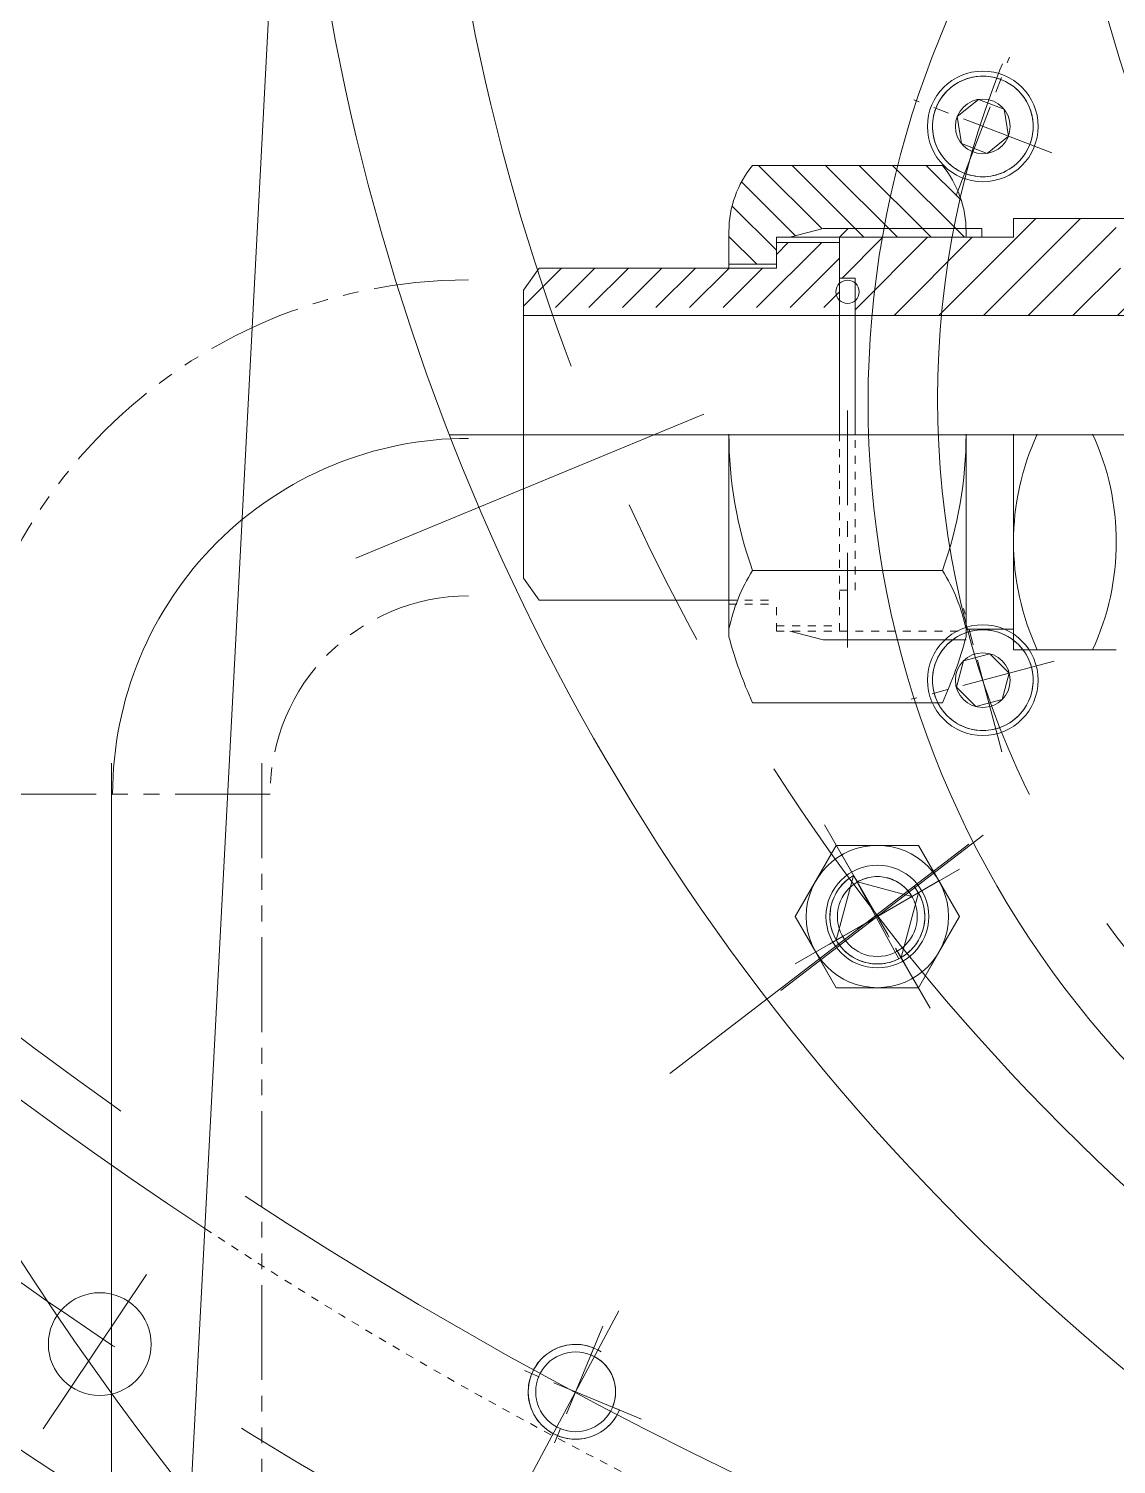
# Model space of a CAD drawing. Header units: inches. Extents: x 0 to 26418, y 0 to 20128.
# Drawn here: x 3679.3 to 3816.8, y 15239.8 to 15421.4 of the extents above; entities that cross this region are included whole.
import ezdxf

# ---------------------------------------------------------------- set-up
doc = ezdxf.new("R2010")
doc.units = ezdxf.units.IN
doc.header["$MEASUREMENT"] = 0
for name, pattern in [('ACAD_ISO02W100', [15, 12, -3]), ('CENTER', [50.800000000000004, 31.75, -6.35, 6.35, -6.35]), ('双点画线', [22, 12, -2, 2, -2, 2, -2]), ('点画线', [18, 12, -2, 2, -2]), ('虚线', [2, 1, -1])]:
    doc.linetypes.add(name, pattern=pattern)
for name, color, linetype, lineweight in [('CAXA1', 5, 'CENTER', 5), ('中心线层', 5, 'CENTER', 5), ('剖面线层', 4, 'Continuous', 5), ('细实线层', 7, 'Continuous', 5), ('虚线层', 6, 'ACAD_ISO02W100', 5)]:
    doc.layers.add(name, color=color, linetype=linetype, lineweight=lineweight)

msp = doc.modelspace()

# ---------------------------------------------------------------- hatches: boundary and pattern name
at = {"layer": '剖面线层', "linetype": 'Continuous', "lineweight": 5}
h = msp.add_hatch(dxfattribs=at)
h.set_pattern_fill('无图案', scale=3, angle=314.9999999999998, style=0, pattern_type=0)
h.set_pattern_definition([(314.9999999999998, (3907.726674189783, 15374.01749752926), (2.121320343559649, 2.121320343559637), [])])
edge = h.paths.add_edge_path(flags=0)
edge.add_line((3797.826674189411, 15395.01402387417), (3781.826674189411, 15395.01402387417))
edge.add_line((3797.826674189411, 15395.73902387403), (3797.826674189411, 15395.01402387402))
edge.add_arc((3784.636570023365, 15395.73902387403), 13.1901041666303, 359.9999999999973, 361.6291617235982)
edge.add_line((3782.926674189038, 15396.11402387403), (3797.821342410512, 15396.11402387403))
edge.add_line((3781.826674189411, 15395.01402387417), (3782.926674189417, 15396.11402387418))
edge = h.paths.add_edge_path(flags=0)
edge.add_line((3773.826674189411, 15391.61402387403), (3767.826674189411, 15391.61402387403))
edge.add_line((3773.826674189411, 15394.36402387403), (3773.826674189411, 15391.61402387403))
edge.add_line((3773.826674189411, 15395.01402387417), (3773.826674189411, 15394.36402387418))
edge.add_line((3775.513881669372, 15395.01402387417), (3773.826674189498, 15395.01402387417))
edge.add_line((3779.746217265717, 15396.11402387403), (3775.513881669139, 15395.01402387402))
edge.add_line((3782.926674189038, 15396.11402387403), (3779.746217265514, 15396.11402387403))
edge.add_line((3797.821342410512, 15396.11402387403), (3782.926674189009, 15396.11402387403))
edge.add_arc((3784.636570022434, 15395.73902387403), 13.1901041666659, 1.629161723597286, 39.41595768595986)
edge.add_line((3770.826674189411, 15404.11402387403), (3794.826674189411, 15404.11402387403))
edge.add_arc((3781.016778355457, 15395.73902387403), 13.19010416666622, 140.5840423140426, 180.0000000000008)
edge.add_line((3767.826674189411, 15391.61402387403), (3767.826674189411, 15395.73902387403))
h = msp.add_hatch(dxfattribs=at)
h.set_pattern_fill('无图案', scale=4, angle=45, style=0, pattern_type=0)
h.set_pattern_definition([(45, (3907.726674189783, 15374.01749752926), (-2.82842712474619, 2.82842712474619), [])])
edge = h.paths.add_edge_path(flags=0)
edge.add_line((3840.726674188852, 15385.11402387403), (3831.025193739791, 15385.11402387403))
edge.add_line((3840.726674188852, 15391.11402387403), (3840.726674188852, 15385.11402387403))
edge.add_line((3832.135942039072, 15391.11402387403), (3840.726674188823, 15391.11402387403))
edge.add_arc((3907.726674189783, 15374.01749752926), 77.49999999999335, 167.2557037164786, 171.7680417789474)
edge.add_line((3783.79667418915, 15385.11402387403), (3783.79667418915, 15386.99732786548))
edge.add_line((3831.025193739675, 15385.11402387403), (3783.796674188743, 15385.11402387403))
edge.add_arc((3907.726674189783, 15374.01749752926), 77.49999999999335, 167.2557037164786, 171.7680417789474)
edge.add_line((3819.726674188852, 15391.11402387403), (3832.135942039072, 15391.11402387403))
edge.add_line((3816.826674189411, 15391.11402387403), (3819.726674189405, 15391.11402387403))
edge.add_line((3816.826674189411, 15391.93736165411), (3816.826674189411, 15391.114023874))
edge.add_line((3816.826674189411, 15397.39382409326), (3816.826674189411, 15391.93736165415))
edge.add_line((3803.826674189411, 15397.39382409326), (3816.826674189411, 15397.39382409326))
edge.add_line((3803.826674189411, 15395.01402387417), (3803.826674189411, 15397.39382409337))
edge.add_line((3799.826674189411, 15395.01402387417), (3803.826674189411, 15395.01402387417))
edge.add_line((3797.826674189411, 15395.01402387417), (3799.826674189411, 15395.01402387417))
edge.add_line((3781.826674189411, 15395.01402387417), (3797.826674189411, 15395.01402387417))
edge.add_line((3781.826674189411, 15394.36402387403), (3781.826674189411, 15395.01402387402))
edge.add_line((3781.826674189411, 15389.86402387403), (3781.826674189411, 15394.36402387403))
edge.add_line((3783.79667418915, 15389.86402387403), (3781.826674189149, 15389.86402387403))
edge.add_line((3783.79667418915, 15389.23624528896), (3783.79667418915, 15389.864023874))
edge.add_arc((3782.834316365413, 15388.11678657725), 1.476252142177474, 310.6844470242543, 409.3155529757922)
h = msp.add_hatch(dxfattribs=at)
h.set_pattern_fill('无图案', scale=3, angle=44.99999999999989, style=0, pattern_type=0)
h.set_pattern_definition([(44.99999999999989, (3907.726674189783, 15374.01749752926), (-2.121320343559638, 2.121320343559647), [])])
edge = h.paths.add_edge_path(flags=0)
edge.add_line((3781.826674189411, 15386.11402387403), (3741.826674189411, 15386.11402387403))
edge.add_line((3781.826674189411, 15389.86402387403), (3781.826674189411, 15386.11402387403))
edge.add_line((3781.826674189411, 15394.36402387403), (3781.826674189411, 15389.86402387403))
edge.add_line((3773.826674189411, 15394.36402387403), (3781.826674189411, 15394.36402387403))
edge.add_line((3773.826674189411, 15391.61402387403), (3773.826674189411, 15394.36402387403))
edge.add_line((3773.826674189411, 15391.11402387403), (3773.826674189411, 15391.61402387403))
edge.add_line((3767.826674189411, 15391.11402387403), (3773.826674189411, 15391.11402387403))
edge.add_line((3743.826674189411, 15391.11402387403), (3767.826674189411, 15391.11402387403))
edge.add_line((3741.826674189411, 15389.11402387403), (3743.826674189411, 15391.11402387403))
edge.add_line((3741.826674189411, 15386.11402387403), (3741.826674189411, 15389.11402387403))

# ---------------------------------------------------------------- linework, layer by layer
at = {"color": 7, "lineweight": 5}
for p, q in [((3713.119718441732, 15490.39622107938), (3694.478027537457, 15134.69156883399)), ((3796.760220734395, 15414.55087863955), (3796.476093276396, 15414.37676510958)), ((3797.053071203634, 15414.709883471), (3796.760220734395, 15414.55087863955)), ((3797.353842000469, 15414.85334378246), (3797.053071203634, 15414.709883471)), ((3797.661708734922, 15414.9808663593), (3797.353842000469, 15414.85334378246)), ((3797.975827564478, 15415.09210167078), (3797.661708734922, 15414.9808663593)), ((3798.29533751215, 15415.18674482892), (3797.975827564478, 15415.09210167078)), ((3798.619362821795, 15415.26453642312), (3798.29533751215, 15415.18674482892)), ((3798.947015363715, 15415.32526323267), (3798.619362821795, 15415.26453642312)), ((3799.277397065416, 15415.36875880857), (3798.947015363715, 15415.32526323267)), ((3799.609602372154, 15415.39490393315), (3799.277397065416, 15415.36875880857)), ((3799.942720734507, 15415.40362694462), (3799.609602372154, 15415.39490393315)), ((3800.275839095927, 15415.39490393315), (3799.942720734507, 15415.40362694462)), ((3800.608044402666, 15415.36875880857), (3800.275839095927, 15415.39490393315)), ((3800.938426104366, 15415.32526323267), (3800.608044402666, 15415.36875880857)), ((3801.266078646287, 15415.26453642312), (3800.938426104366, 15415.32526323267)), ((3801.590103955932, 15415.18674482892), (3801.266078646287, 15415.26453642312)), ((3801.909613903604, 15415.09210167078), (3801.590103955932, 15415.18674482892)), ((3802.22373273316, 15414.9808663593), (3801.909613903604, 15415.09210167078)), ((3802.531599467613, 15414.85334378246), (3802.22373273316, 15414.9808663593)), ((3802.22373273316, 15414.9808663593), (3802.22373273316, 15414.9808663593)), ((3802.832370265379, 15414.709883471), (3802.531599467613, 15414.85334378246)), ((3803.125220734618, 15414.55087863955), (3802.832370265379, 15414.709883471)), ((3803.409348192617, 15414.37676510958), (3803.125220734618, 15414.55087863955)), ((3794.793327564366, 15412.77988007546), (3794.604582569554, 15412.50525440251)), ((3794.996186689466, 15413.04425123379), (3794.793327564366, 15412.77988007546)), ((3795.212603920132, 15413.29764325426), (3794.996186689466, 15413.04425123379)), ((3795.441986071869, 15413.5393616068), (3795.212603920132, 15413.29764325426)), ((3795.683704424642, 15413.76874375877), (3795.441986071869, 15413.5393616068)), ((3795.937096444882, 15413.9851609892), (3795.683704424642, 15413.76874375877)), ((3796.201467602506, 15414.18802011384), (3795.937096444882, 15413.9851609892)), ((3796.476093276396, 15414.37676510958), (3796.201467602506, 15414.18802011384)), ((3803.683973865576, 15414.18802011384), (3803.409348192617, 15414.37676510958)), ((3803.9483450232, 15413.9851609892), (3803.683973865576, 15414.18802011384)), ((3804.20173704344, 15413.76874375877), (3803.9483450232, 15413.9851609892)), ((3804.443455396212, 15413.5393616068), (3804.20173704344, 15413.76874375877)), ((3804.67283754795, 15413.29764325426), (3804.443455396212, 15413.5393616068)), ((3804.889254778616, 15413.04425123379), (3804.67283754795, 15413.29764325426)), ((3805.092113903716, 15412.77988007546), (3804.889254778616, 15413.04425123379)), ((3805.280858898528, 15412.50525440251), (3805.092113903716, 15412.77988007546)), ((3793.88924600742, 15411.00552011396), (3793.794602849513, 15410.68601016675)), ((3794.000481319606, 15411.31963894351), (3793.88924600742, 15411.00552011396)), ((3794.128003896206, 15411.62750567773), (3794.000481319606, 15411.31963894351)), ((3794.271464207202, 15411.9282764755), (3794.128003896206, 15411.62750567773)), ((3794.430469038889, 15412.22112694451), (3794.271464207202, 15411.9282764755)), ((3794.604582569554, 15412.50525440251), (3794.430469038889, 15412.22112694451)), ((3796.708703270174, 15410.28004993753), (3799.400815851047, 15412.46007972046)), ((3796.708703270174, 15410.28004993753), (3799.400815851047, 15412.46007972046)), ((3802.634833314448, 15411.21865672756), (3799.400815851047, 15412.46007972046)), ((3803.176738197908, 15407.79720395173), (3802.634833314448, 15411.21865672756)), ((3805.454972429193, 15412.22112694451), (3805.280858898528, 15412.50525440251)), ((3805.61397726088, 15411.9282764755), (3805.454972429193, 15412.22112694451)), ((3805.757437571875, 15411.62750567773), (3805.61397726088, 15411.9282764755)), ((3805.884960148476, 15411.31963894351), (3805.757437571875, 15411.62750567773)), ((3805.996195460662, 15411.00552011396), (3805.884960148476, 15411.31963894351)), ((3806.090838618569, 15410.68601016675), (3805.996195460662, 15411.00552011396)), ((3793.586443745523, 15409.37174530605), (3793.577720734283, 15409.03862694463)), ((3793.577720734283, 15409.03862694463), (3793.586443745523, 15408.70550858321)), ((3793.612588870331, 15409.70395061325), (3793.586443745523, 15409.37174530605)), ((3793.656084446229, 15410.03433231449), (3793.612588870331, 15409.70395061325)), ((3793.716811255544, 15410.36198485664), (3793.656084446229, 15410.03433231449)), ((3793.794602849513, 15410.68601016675), (3793.716811255544, 15410.36198485664)), ((3796.708703270174, 15410.28004993753), (3797.250608153633, 15406.85859716146)), ((3806.168630212538, 15410.36198485664), (3806.090838618569, 15410.68601016675)), ((3806.229357022784, 15410.03433231449), (3806.168630212538, 15410.36198485664)), ((3806.27285259775, 15409.70395061325), (3806.229357022784, 15410.03433231449)), ((3806.298997722558, 15409.37174530605), (3806.27285259775, 15409.70395061325)), ((3806.30772073473, 15409.03862694463), (3806.298997722558, 15409.37174530605)), ((3806.298997722558, 15408.70550858321), (3806.30772073473, 15409.03862694463)), ((3793.586443745523, 15408.70550858321), (3793.612588870331, 15408.373303276)), ((3793.612588870331, 15408.373303276), (3793.656084446229, 15408.04292157454)), ((3793.656084446229, 15408.04292157454), (3793.716811255544, 15407.71526903261)), ((3793.716811255544, 15407.71526903261), (3793.794602849513, 15407.3912437225)), ((3793.794602849513, 15407.3912437225), (3793.88924600742, 15407.0717337753)), ((3803.176738197908, 15407.79720395173), (3800.484625617034, 15405.6171741688)), ((3805.996195460662, 15407.0717337753), (3806.090838618569, 15407.3912437225)), ((3806.090838618569, 15407.3912437225), (3806.168630212538, 15407.71526903261)), ((3806.168630212538, 15407.71526903261), (3806.229357022784, 15408.04292157454)), ((3806.229357022784, 15408.04292157454), (3806.27285259775, 15408.373303276)), ((3806.27285259775, 15408.373303276), (3806.298997722558, 15408.70550858321)), ((3793.88924600742, 15407.0717337753), (3794.000481319606, 15406.75761494574)), ((3794.000481319606, 15406.75761494574), (3794.128003896206, 15406.44974821152)), ((3794.128003896206, 15406.44974821152), (3794.271464207202, 15406.14897741376)), ((3794.271464207202, 15406.14897741376), (3794.430469038889, 15405.85612694475)), ((3794.430469038889, 15405.85612694475), (3794.604582569554, 15405.57199948675)), ((3794.604582569554, 15405.57199948675), (3794.793327564366, 15405.29737381356)), ((3800.484625617034, 15405.6171741688), (3797.250608153633, 15406.85859716146)), ((3805.092113903716, 15405.29737381356), (3805.280858898528, 15405.57199948675)), ((3805.280858898528, 15405.57199948675), (3805.454972429193, 15405.85612694475)), ((3805.454972429193, 15405.85612694475), (3805.61397726088, 15406.14897741376)), ((3805.61397726088, 15406.14897741376), (3805.757437571875, 15406.44974821152)), ((3805.757437571875, 15406.44974821152), (3805.884960148476, 15406.75761494574)), ((3805.884960148476, 15406.75761494574), (3805.996195460662, 15407.0717337753)), ((3805.884960148476, 15406.75761494574), (3805.884960148476, 15406.75761494574)), ((3770.826674189411, 15404.11402387403), (3794.826674189411, 15404.11402387403)), ((3794.793327564366, 15405.29737381356), (3794.996186689466, 15405.03300265547)), ((3794.996186689466, 15405.03300265547), (3795.212603920132, 15404.779610635)), ((3795.212603920132, 15404.779610635), (3795.441986071869, 15404.53789228246)), ((3795.441986071869, 15404.53789228246), (3795.683704424642, 15404.30851013049)), ((3795.683704424642, 15404.30851013049), (3795.937096444882, 15404.09209289982)), ((3795.937096444882, 15404.09209289982), (3796.201467602506, 15403.88923377542)), ((3796.201467602506, 15403.88923377542), (3796.476093276396, 15403.70048877968)), ((3796.476093276396, 15403.70048877968), (3796.760220734395, 15403.52637524948)), ((3803.125220734618, 15403.52637524948), (3803.409348192617, 15403.70048877968)), ((3803.409348192617, 15403.70048877968), (3803.683973865576, 15403.88923377542)), ((3803.683973865576, 15403.88923377542), (3803.9483450232, 15404.09209289982)), ((3803.9483450232, 15404.09209289982), (3804.20173704344, 15404.30851013049)), ((3804.20173704344, 15404.30851013049), (3804.443455396212, 15404.53789228246)), ((3804.443455396212, 15404.53789228246), (3804.67283754795, 15404.779610635)), ((3804.67283754795, 15404.779610635), (3804.889254778616, 15405.03300265547)), ((3804.889254778616, 15405.03300265547), (3805.092113903716, 15405.29737381356)), ((3796.760220734395, 15403.52637524948), (3797.053071203634, 15403.36737041825)), ((3797.053071203634, 15403.36737041825), (3797.353842000469, 15403.22391010679)), ((3797.353842000469, 15403.22391010679), (3797.661708734922, 15403.09638752996)), ((3797.661708734922, 15403.09638752996), (3797.661708734922, 15403.09638752996)), ((3797.661708734922, 15403.09638752996), (3797.975827564478, 15402.98515221824)), ((3797.975827564478, 15402.98515221824), (3798.29533751215, 15402.89050906033)), ((3798.29533751215, 15402.89050906033), (3798.619362821795, 15402.8127174659)), ((3798.619362821795, 15402.8127174659), (3798.947015363715, 15402.75199065658)), ((3798.947015363715, 15402.75199065658), (3799.277397065416, 15402.70849508045)), ((3799.277397065416, 15402.70849508045), (3799.609602372154, 15402.68234995588)), ((3799.609602372154, 15402.68234995588), (3799.942720734507, 15402.67362694464)), ((3799.942720734507, 15402.67362694464), (3800.275839095927, 15402.68234995588)), ((3800.275839095927, 15402.68234995588), (3800.608044402666, 15402.70849508045)), ((3800.608044402666, 15402.70849508045), (3800.938426104366, 15402.75199065658)), ((3800.938426104366, 15402.75199065658), (3801.266078646287, 15402.8127174659)), ((3801.266078646287, 15402.8127174659), (3801.590103955932, 15402.89050906033)), ((3801.590103955932, 15402.89050906033), (3801.909613903604, 15402.98515221824)), ((3801.909613903604, 15402.98515221824), (3802.22373273316, 15403.09638752996)), ((3802.22373273316, 15403.09638752996), (3802.531599467613, 15403.22391010679)), ((3802.531599467613, 15403.22391010679), (3802.832370265379, 15403.36737041825)), ((3802.832370265379, 15403.36737041825), (3803.125220734618, 15403.52637524948)), ((3819.726674188852, 15397.39382409326), (3803.826674189411, 15397.39382409326)), ((3803.826674189411, 15397.39382409326), (3803.826674189411, 15395.01402387417)), ((3767.826674189411, 15395.73902387403), (3767.826674189411, 15391.11402387403)), ((3773.826674189411, 15395.01402387417), (3803.826674189411, 15395.01402387417)), ((3773.826674189411, 15395.01402387417), (3773.826674189411, 15391.11402387403)), ((3781.826674189411, 15395.01402387417), (3782.926674189038, 15396.11402387403)), ((3781.826674189411, 15395.01402387417), (3781.826674189411, 15370.11402387403)), ((3797.821342410512, 15396.11402387403), (3799.826674189411, 15396.11402387403)), ((3797.826674189411, 15395.73902387403), (3797.826674189411, 15395.01402387417)), ((3799.826674189411, 15396.11402387403), (3799.826674189411, 15395.01402387417)), ((3773.826674189411, 15394.36402387403), (3781.826674189411, 15394.36402387403)), ((3743.826674189411, 15391.11402387403), (3741.826674189411, 15388.31990621121)), ((3743.826674189411, 15391.11402387403), (3773.826674189411, 15391.11402387403)), ((3767.826674189411, 15391.61402387403), (3773.826674189411, 15391.61402387403)), ((3781.826674189411, 15389.86402387403), (3783.79667418915, 15389.86402387403)), ((3783.79667418915, 15389.86402387403), (3783.79667418915, 15370.11402387403)), ((3741.826674189411, 15388.31990621121), (3741.826674189411, 15351.91508884703)), ((3741.826674189411, 15385.11402387403), (3781.826674189411, 15385.11402387403)), ((3776.693255221463, 15385.11402387403), (3840.723255220793, 15385.11402387403)), ((3767.826674189411, 15370.11402387403), (3767.826674189411, 15344.48902387403)), ((3797.826674189411, 15370.11402387403), (3797.826674189411, 15344.48902387403)), ((3803.826674189411, 15370.11402387403), (3803.826674189411, 15342.8342236548)), ((3794.826674189411, 15352.86402387403), (3770.826674189411, 15352.86402387403)), ((3743.826674189411, 15349.12097118444), (3741.826674189411, 15351.91508884703)), ((3743.826674189411, 15349.11402387403), (3767.826674189411, 15349.11402387403)), ((3797.826674189411, 15345.45353712652), (3803.826674189411, 15345.45353712652)), ((3795.683704424642, 15343.72648492803), (3795.441986071869, 15343.49710277606)), ((3795.937096444882, 15343.94290215823), (3795.683704424642, 15343.72648492803)), ((3796.201467602506, 15344.14576128286), (3795.937096444882, 15343.94290215823)), ((3796.476093276396, 15344.33450627861), (3796.201467602506, 15344.14576128286)), ((3796.760220734395, 15344.50861980881), (3796.476093276396, 15344.33450627861)), ((3797.053071203634, 15344.66762464026), (3796.760220734395, 15344.50861980881)), ((3797.353842000469, 15344.81108495172), (3797.053071203634, 15344.66762464026)), ((3797.661708734922, 15344.93860752832), (3797.353842000469, 15344.81108495172)), ((3797.975827564478, 15345.04984283981), (3797.661708734922, 15344.93860752832)), ((3798.29533751215, 15345.14448599795), (3797.975827564478, 15345.04984283981)), ((3798.619362821795, 15345.22227759238), (3798.29533751215, 15345.14448599795)), ((3798.29533751215, 15345.14448599795), (3798.29533751215, 15345.14448599795)), ((3798.947015363715, 15345.2830044017), (3798.619362821795, 15345.22227759238)), ((3799.277397065416, 15345.3264999776), (3798.947015363715, 15345.2830044017)), ((3799.609602372154, 15345.35264510264), (3799.277397065416, 15345.3264999776)), ((3799.942720734507, 15345.36136811364), (3799.609602372154, 15345.35264510264)), ((3800.275839095927, 15345.35264510264), (3799.942720734507, 15345.36136811364)), ((3800.608044402666, 15345.3264999776), (3800.275839095927, 15345.35264510264)), ((3800.938426104366, 15345.2830044017), (3800.608044402666, 15345.3264999776)), ((3801.266078646287, 15345.22227759238), (3800.938426104366, 15345.2830044017)), ((3801.590103955932, 15345.14448599795), (3801.266078646287, 15345.22227759238)), ((3801.909613903604, 15345.04984283981), (3801.590103955932, 15345.14448599795)), ((3802.22373273316, 15344.93860752832), (3801.909613903604, 15345.04984283981)), ((3802.531599467613, 15344.81108495172), (3802.22373273316, 15344.93860752832)), ((3802.832370265379, 15344.66762464026), (3802.531599467613, 15344.81108495172)), ((3803.125220734618, 15344.50861980881), (3802.832370265379, 15344.66762464026)), ((3803.409348192617, 15344.33450627861), (3803.125220734618, 15344.50861980881)), ((3803.683973865576, 15344.14576128286), (3803.409348192617, 15344.33450627861)), ((3803.9483450232, 15343.94290215823), (3803.683973865576, 15344.14576128286)), ((3804.20173704344, 15343.72648492803), (3803.9483450232, 15343.94290215823)), ((3804.443455396212, 15343.49710277606), (3804.20173704344, 15343.72648492803)), ((3794.271464207202, 15341.88601764453), (3794.128003896206, 15341.58524684699)), ((3794.430469038889, 15342.17886811377), (3794.271464207202, 15341.88601764453)), ((3794.604582569554, 15342.46299557176), (3794.430469038889, 15342.17886811377)), ((3794.793327564366, 15342.73762124449), (3794.604582569554, 15342.46299557176)), ((3794.996186689466, 15343.00199240281), (3794.793327564366, 15342.73762124449)), ((3795.212603920132, 15343.25538442329), (3794.996186689466, 15343.00199240281)), ((3795.441986071869, 15343.49710277606), (3795.212603920132, 15343.25538442329)), ((3800.839296205893, 15342.34243332872), (3797.493230991058, 15341.4458578564)), ((3803.288785949342, 15339.89294358597), (3800.839296205893, 15342.34243332872)), ((3816.826674189411, 15342.8342236548), (3803.826674189411, 15342.8342236548)), ((3804.67283754795, 15343.25538442329), (3804.443455396212, 15343.49710277606)), ((3804.889254778616, 15343.00199240281), (3804.67283754795, 15343.25538442329)), ((3805.092113903716, 15342.73762124449), (3804.889254778616, 15343.00199240281)), ((3805.280858898528, 15342.46299557176), (3805.092113903716, 15342.73762124449)), ((3805.454972429193, 15342.17886811377), (3805.280858898528, 15342.46299557176)), ((3805.61397726088, 15341.88601764453), (3805.454972429193, 15342.17886811377)), ((3805.757437571875, 15341.58524684699), (3805.61397726088, 15341.88601764453)), ((3793.656084446229, 15339.99207348375), (3793.612588870331, 15339.66169178251)), ((3793.716811255544, 15340.3197260259), (3793.656084446229, 15339.99207348375)), ((3793.794602849513, 15340.64375133578), (3793.716811255544, 15340.3197260259)), ((3793.88924600742, 15340.96326128298), (3793.794602849513, 15340.64375133578)), ((3794.000481319606, 15341.27738011254), (3793.88924600742, 15340.96326128298)), ((3794.128003896206, 15341.58524684699), (3794.000481319606, 15341.27738011254)), ((3796.596655519671, 15338.09979264157), (3797.493230991058, 15341.4458578564)), ((3796.596655519671, 15338.09979264157), (3797.493230991058, 15341.4458578564)), ((3805.884960148476, 15341.27738011254), (3805.757437571875, 15341.58524684699)), ((3805.996195460662, 15340.96326128298), (3805.884960148476, 15341.27738011254)), ((3806.090838618569, 15340.64375133578), (3805.996195460662, 15340.96326128298)), ((3806.168630212538, 15340.3197260259), (3806.090838618569, 15340.64375133578)), ((3806.090838618569, 15340.64375133578), (3806.090838618569, 15340.64375133578)), ((3806.229357022784, 15339.99207348375), (3806.168630212538, 15340.3197260259)), ((3806.27285259775, 15339.66169178251), (3806.229357022784, 15339.99207348375)), ((3793.586443745523, 15339.32948647531), (3793.577720734283, 15338.99636811365)), ((3793.577720734283, 15338.99636811365), (3793.586443745523, 15338.66324975223)), ((3793.612588870331, 15339.66169178251), (3793.586443745523, 15339.32948647531)), ((3793.586443745523, 15338.66324975223), (3793.612588870331, 15338.33104444503)), ((3793.612588870331, 15338.33104444503), (3793.656084446229, 15338.00066274379)), ((3803.288785949342, 15339.89294358597), (3802.392210477024, 15336.5468783709)), ((3806.229357022784, 15338.00066274379), (3806.27285259775, 15338.33104444503)), ((3806.298997722558, 15339.32948647531), (3806.27285259775, 15339.66169178251)), ((3806.27285259775, 15338.33104444503), (3806.298997722558, 15338.66324975223)), ((3806.30772073473, 15338.99636811365), (3806.298997722558, 15339.32948647531)), ((3806.298997722558, 15338.66324975223), (3806.30772073473, 15338.99636811365)), ((3793.656084446229, 15338.00066274379), (3793.716811255544, 15337.67301020164)), ((3793.716811255544, 15337.67301020164), (3793.794602849513, 15337.34898489176)), ((3793.794602849513, 15337.34898489176), (3793.88924600742, 15337.02947494456)), ((3793.88924600742, 15337.02947494456), (3794.000481319606, 15336.71535611477)), ((3794.000481319606, 15336.71535611477), (3794.128003896206, 15336.40748938055)), ((3794.128003896206, 15336.40748938055), (3794.271464207202, 15336.10671858278)), ((3796.596655519671, 15338.09979264157), (3799.046145262189, 15335.65030289882)), ((3802.392210477024, 15336.5468783709), (3799.046145262189, 15335.65030289882)), ((3805.61397726088, 15336.10671858278), (3805.757437571875, 15336.40748938055)), ((3805.757437571875, 15336.40748938055), (3805.884960148476, 15336.71535611477)), ((3805.884960148476, 15336.71535611477), (3805.996195460662, 15337.02947494456)), ((3805.996195460662, 15337.02947494456), (3806.090838618569, 15337.34898489176)), ((3806.090838618569, 15337.34898489176), (3806.168630212538, 15337.67301020164)), ((3806.168630212538, 15337.67301020164), (3806.229357022784, 15338.00066274379)), ((3770.826674189411, 15336.12097118444), (3794.826674189411, 15336.12097118444)), ((3794.271464207202, 15336.10671858278), (3794.430469038889, 15335.81386811378)), ((3794.430469038889, 15335.81386811378), (3794.604582569554, 15335.52974065578)), ((3794.604582569554, 15335.52974065578), (3794.793327564366, 15335.25511498305)), ((3794.793327564366, 15335.25511498305), (3794.996186689466, 15334.99074382473)), ((3794.996186689466, 15334.99074382473), (3795.212603920132, 15334.73735180426)), ((3795.212603920132, 15334.73735180426), (3795.441986071869, 15334.49563345148)), ((3804.443455396212, 15334.49563345148), (3804.67283754795, 15334.73735180426)), ((3804.67283754795, 15334.73735180426), (3804.889254778616, 15334.99074382473)), ((3804.889254778616, 15334.99074382473), (3805.092113903716, 15335.25511498305)), ((3805.092113903716, 15335.25511498305), (3805.280858898528, 15335.52974065578)), ((3805.280858898528, 15335.52974065578), (3805.454972429193, 15335.81386811378)), ((3805.454972429193, 15335.81386811378), (3805.61397726088, 15336.10671858278)), ((3795.441986071869, 15334.49563345148), (3795.683704424642, 15334.26625129951)), ((3795.683704424642, 15334.26625129951), (3795.937096444882, 15334.04983406908)), ((3795.937096444882, 15334.04983406908), (3796.201467602506, 15333.84697494444)), ((3796.201467602506, 15333.84697494444), (3796.476093276396, 15333.6582299487)), ((3796.476093276396, 15333.6582299487), (3796.760220734395, 15333.4841164185)), ((3796.760220734395, 15333.4841164185), (3797.053071203634, 15333.32511158728)), ((3797.053071203634, 15333.32511158728), (3797.353842000469, 15333.18165127582)), ((3797.353842000469, 15333.18165127582), (3797.661708734922, 15333.05412869899)), ((3797.661708734922, 15333.05412869899), (3797.975827564478, 15332.9428933875)), ((3797.975827564478, 15332.9428933875), (3798.29533751215, 15332.84825022936)), ((3798.29533751215, 15332.84825022936), (3798.619362821795, 15332.77045863492)), ((3798.619362821795, 15332.77045863492), (3798.947015363715, 15332.70973182584)), ((3800.938426104366, 15332.70973182584), (3801.266078646287, 15332.77045863492)), ((3801.266078646287, 15332.77045863492), (3801.590103955932, 15332.84825022936)), ((3801.590103955932, 15332.84825022936), (3801.909613903604, 15332.9428933875)), ((3801.590103955932, 15332.84825022936), (3801.590103955932, 15332.84825022936)), ((3801.909613903604, 15332.9428933875), (3802.22373273316, 15333.05412869899)), ((3802.22373273316, 15333.05412869899), (3802.531599467613, 15333.18165127582)), ((3802.531599467613, 15333.18165127582), (3802.832370265379, 15333.32511158728)), ((3802.832370265379, 15333.32511158728), (3803.125220734618, 15333.4841164185)), ((3803.125220734618, 15333.4841164185), (3803.409348192617, 15333.6582299487)), ((3803.409348192617, 15333.6582299487), (3803.683973865576, 15333.84697494444)), ((3803.683973865576, 15333.84697494444), (3803.9483450232, 15334.04983406908)), ((3803.9483450232, 15334.04983406908), (3804.20173704344, 15334.26625129951)), ((3804.20173704344, 15334.26625129951), (3804.443455396212, 15334.49563345148)), ((3798.947015363715, 15332.70973182584), (3799.277397065416, 15332.66623624971)), ((3799.277397065416, 15332.66623624971), (3799.609602372154, 15332.6400911249)), ((3799.609602372154, 15332.6400911249), (3799.942720734507, 15332.6313681139)), ((3799.942720734507, 15332.6313681139), (3800.275839095927, 15332.6400911249)), ((3800.275839095927, 15332.6400911249), (3800.608044402666, 15332.66623624971)), ((3800.608044402666, 15332.66623624971), (3800.938426104366, 15332.70973182584)), ((3781.408099722109, 15318.09896696543), (3776.211947298601, 15309.09896696567)), ((3778.81002350989, 15313.59896696567), (3781.408099722109, 15318.09896696543)), ((3781.408099722109, 15318.09896696543), (3781.408099722109, 15318.09896696543)), ((3781.408099722109, 15318.09896696543), (3786.604252144687, 15318.09896696543)), ((3791.800404567264, 15318.09896696543), (3781.408099722109, 15318.09896696543)), ((3786.604252144687, 15318.09896696543), (3786.604252144687, 15318.09896696543)), ((3786.604252144687, 15318.09896696543), (3791.800404567264, 15318.09896696543)), ((3791.800404567264, 15318.09896696543), (3791.800404567264, 15318.09896696543)), ((3791.800404567264, 15318.09896696543), (3794.398480778552, 15313.59896696567)), ((3796.996556989841, 15309.09896696567), (3791.800404567264, 15318.09896696543)), ((3776.211947298601, 15309.09896696567), (3778.81002350989, 15313.59896696567)), ((3778.81002350989, 15313.59896696567), (3778.81002350989, 15313.59896696567)), ((3781.408099722109, 15306.09896696543), (3783.604252144687, 15314.29511938824)), ((3781.941376375958, 15312.87488931183), (3781.75015017762, 15312.62567847942)), ((3782.145383191287, 15313.11375060373), (3781.941376375958, 15312.87488931183)), ((3782.361611456603, 15313.34160765282), (3782.145383191287, 15313.11375060373)), ((3782.589468506157, 15313.55783591837), (3782.361611456603, 15313.34160765282)), ((3782.828329797826, 15313.7618427344), (3782.589468506157, 15313.55783591837)), ((3783.077540630467, 15313.9530689318), (3782.828329797826, 15313.7618427344)), ((3783.336417933918, 15314.13099037342), (3783.077540630467, 15313.9530689318)), ((3783.604252144687, 15314.29511938824), (3783.336417933918, 15314.13099037342)), ((3783.604252144687, 15314.29511938824), (3784.077859894365, 15313.47480670244)), ((3789.328195142552, 15303.75292782041), (3783.604252144687, 15314.29511938824)), ((3784.310335984446, 15313.60103092038), (3784.077859894365, 15313.47480670244)), ((3784.077859894365, 15313.47480670244), (3790.980091880999, 15311.62535921552)), ((3784.077859894365, 15313.47480670244), (3790.980091880999, 15311.62535921552)), ((3784.549099538468, 15313.71491529395), (3784.310335984446, 15313.60103092038)), ((3784.793496123507, 15313.81614767409), (3784.549099538468, 15313.71491529395)), ((3785.042855865314, 15313.90445058954), (3784.793496123507, 15313.81614767409)), ((3785.296495284877, 15313.97958200865), (3785.042855865314, 15313.90445058954)), ((3785.55371917504, 15314.04133600134), (3785.296495284877, 15313.97958200865)), ((3785.813822504125, 15314.08954330369), (3785.55371917504, 15314.04133600134)), ((3786.076092345632, 15314.12407178337), (3785.813822504125, 15314.08954330369)), ((3786.339809835881, 15314.14482680008), (3786.076092345632, 15314.12407178337)), ((3786.604252144687, 15314.15175146561), (3786.339809835881, 15314.14482680008)), ((3786.868694452561, 15314.14482680008), (3786.604252144687, 15314.15175146561)), ((3787.132411943741, 15314.12407178337), (3786.868694452561, 15314.14482680008)), ((3787.394681785248, 15314.08954330369), (3787.132411943741, 15314.12407178337)), ((3787.654785113401, 15314.04133600134), (3787.394681785248, 15314.08954330369)), ((3787.912009003564, 15313.97958200865), (3787.654785113401, 15314.04133600134)), ((3788.165648423128, 15313.90445058954), (3787.912009003564, 15313.97958200865)), ((3788.415008164935, 15313.81614767409), (3788.165648423128, 15313.90445058954)), ((3788.659404749974, 15313.71491529395), (3788.415008164935, 15313.81614767409)), ((3788.898168304927, 15313.60103092038), (3788.659404749974, 15313.71491529395)), ((3789.130644395008, 15313.47480670244), (3788.898168304927, 15313.60103092038)), ((3789.356195818625, 15313.33658861181), (3789.130644395008, 15313.47480670244)), ((3789.574204356402, 15313.18675549513), (3789.356195818625, 15313.33658861181)), ((3789.78407246153, 15313.02571803399), (3789.574204356402, 15313.18675549513)), ((3789.985224900759, 15312.85391762106), (3789.78407246153, 15313.02571803399)), ((3790.177110328331, 15312.67182514931), (3789.985224900759, 15312.85391762106)), ((3794.398480778552, 15313.59896696567), (3794.398480778552, 15313.59896696567)), ((3794.398480778552, 15313.59896696567), (3796.996556989841, 15309.09896696567)), ((3780.897913046173, 15310.9530689318), (3780.808697186403, 15310.6518812361)), ((3781.00276958476, 15311.24917466285), (3780.897913046173, 15310.9530689318)), ((3781.122979398809, 15311.53938682399), (3781.00276958476, 15311.24917466285)), ((3781.258212999433, 15311.822909964), (3781.122979398809, 15311.53938682399)), ((3781.408099722109, 15312.09896696543), (3781.258212999433, 15311.822909964)), ((3781.572228737168, 15312.36680117574), (3781.408099722109, 15312.09896696543)), ((3791.800404567264, 15312.09896696543), (3781.408099722109, 15306.09896696543)), ((3781.75015017762, 15312.62567847942), (3781.572228737168, 15312.36680117574)), ((3791.800404567264, 15312.09896696543), (3789.604252144687, 15303.90281454286)), ((3790.35920279938, 15312.47993972174), (3790.177110328331, 15312.67182514931)), ((3790.531003212549, 15312.27878728298), (3790.35920279938, 15312.47993972174)), ((3790.692040673449, 15312.06891917761), (3790.531003212549, 15312.27878728298)), ((3790.841873791061, 15311.85091063984), (3790.692040673449, 15312.06891917761)), ((3790.980091880999, 15311.62535921552), (3790.841873791061, 15311.85091063984)), ((3790.980091880999, 15311.62535921552), (3791.800404567264, 15312.09896696543)), ((3791.95029128994, 15311.822909964), (3791.800404567264, 15312.09896696543)), ((3792.085524890564, 15311.53938682399), (3791.95029128994, 15311.822909964)), ((3792.205734703682, 15311.24917466285), (3792.085524890564, 15311.53938682399)), ((3792.310591242268, 15310.9530689318), (3792.205734703682, 15311.24917466285)), ((3792.399807102039, 15310.6518812361), (3792.310591242268, 15310.9530689318)), ((3780.612474935122, 15309.41298270294), (3780.604252143755, 15309.09896696567)), ((3780.637120772145, 15309.72613774518), (3780.612474935122, 15309.41298270294)), ((3780.678122100413, 15310.0375737557), (3780.637120772145, 15309.72613774518)), ((3780.735366540022, 15310.34643711055), (3780.678122100413, 15310.0375737557)), ((3780.808697186403, 15310.6518812361), (3780.735366540022, 15310.34643711055)), ((3792.473137749351, 15310.34643711055), (3792.399807102039, 15310.6518812361)), ((3792.530382188029, 15310.0375737557), (3792.473137749351, 15310.34643711055)), ((3792.571383516296, 15309.72613774518), (3792.530382188029, 15310.0375737557)), ((3792.59602935332, 15309.41298270294), (3792.571383516296, 15309.72613774518)), ((3792.604252144687, 15309.09896696567), (3792.59602935332, 15309.41298270294)), ((3778.81002350989, 15304.59896696543), (3776.211947298601, 15309.09896696567)), ((3776.211947298601, 15309.09896696567), (3776.211947298601, 15309.09896696567)), ((3776.211947298601, 15309.09896696567), (3781.408099722109, 15300.09896696543)), ((3780.604252143755, 15309.09896696567), (3780.612474935122, 15308.78495122816)), ((3780.612474935122, 15308.78495122816), (3780.637120772145, 15308.47179618592)), ((3780.637120772145, 15308.47179618592), (3780.678122100413, 15308.16036017517)), ((3780.678122100413, 15308.16036017517), (3780.735366540022, 15307.85149682055)), ((3780.735366540022, 15307.85149682055), (3780.808697186403, 15307.54605269477)), ((3780.808697186403, 15307.54605269477), (3780.897913046173, 15307.2448649993)), ((3791.800404567264, 15300.09896696543), (3796.996556989841, 15309.09896696567)), ((3792.310591242268, 15307.2448649993), (3792.399807102039, 15307.54605269477)), ((3792.399807102039, 15307.54605269477), (3792.473137749351, 15307.85149682055)), ((3792.473137749351, 15307.85149682055), (3792.530382188029, 15308.16036017517)), ((3792.530382188029, 15308.16036017517), (3792.571383516296, 15308.47179618592)), ((3792.571383516296, 15308.47179618592), (3792.59602935332, 15308.78495122816)), ((3792.59602935332, 15308.78495122816), (3792.604252144687, 15309.09896696567)), ((3796.996556989841, 15309.09896696567), (3794.398480778552, 15304.59896696543)), ((3796.996556989841, 15309.09896696567), (3796.996556989841, 15309.09896696567)), ((3780.897913046173, 15307.2448649993), (3781.00276958476, 15306.94875926825)), ((3781.00276958476, 15306.94875926825), (3781.122979398809, 15306.65854710711)), ((3781.122979398809, 15306.65854710711), (3781.258212999433, 15306.3750239671)), ((3781.258212999433, 15306.3750239671), (3781.408099722109, 15306.09896696543)), ((3781.408099722109, 15306.09896696543), (3781.572228737168, 15305.83113275536)), ((3781.572228737168, 15305.83113275536), (3781.75015017762, 15305.57225545191)), ((3781.75015017762, 15305.57225545191), (3781.941376375958, 15305.32304461927)), ((3791.267127913415, 15305.32304461927), (3791.458354110822, 15305.57225545191)), ((3791.458354110822, 15305.57225545191), (3791.636275552205, 15305.83113275536)), ((3791.636275552205, 15305.83113275536), (3791.800404567264, 15306.09896696543)), ((3791.800404567264, 15306.09896696543), (3791.95029128994, 15306.3750239671)), ((3791.95029128994, 15306.3750239671), (3792.085524890564, 15306.65854710711)), ((3792.085524890564, 15306.65854710711), (3792.205734703682, 15306.94875926825)), ((3792.205734703682, 15306.94875926825), (3792.310591242268, 15307.2448649993)), ((3781.408099722109, 15300.09896696543), (3778.81002350989, 15304.59896696543)), ((3781.941376375958, 15305.32304461927), (3782.145383191287, 15305.08418332737)), ((3782.145383191287, 15305.08418332737), (3782.361611456603, 15304.85632627851)), ((3782.361611456603, 15304.85632627851), (3782.589468506157, 15304.64009801273)), ((3782.589468506157, 15304.64009801273), (3782.828329797826, 15304.43609119694)), ((3782.828329797826, 15304.43609119694), (3783.077540630467, 15304.2448649993)), ((3783.077540630467, 15304.2448649993), (3783.336417933918, 15304.06694355791)), ((3783.336417933918, 15304.06694355791), (3783.604252144687, 15303.90281454286)), ((3783.604252144687, 15303.90281454286), (3783.88030914589, 15303.75292782041)), ((3783.88030914589, 15303.75292782041), (3784.163832286365, 15303.61769421979)), ((3789.044672003008, 15303.61769421979), (3789.328195142552, 15303.75292782041)), ((3789.604252144687, 15303.90281454286), (3789.872086354524, 15304.06694355791)), ((3789.872086354524, 15304.06694355791), (3790.130963657975, 15304.2448649993)), ((3790.130963657975, 15304.2448649993), (3790.380174490615, 15304.43609119694)), ((3790.380174490615, 15304.43609119694), (3790.619035782285, 15304.64009801273)), ((3790.619035782285, 15304.64009801273), (3790.846892831839, 15304.85632627851)), ((3790.846892831839, 15304.85632627851), (3791.063121097155, 15305.08418332737)), ((3791.063121097155, 15305.08418332737), (3791.267127913415, 15305.32304461927)), ((3794.398480778552, 15304.59896696543), (3791.800404567264, 15300.09896696543)), ((3794.398480778552, 15304.59896696543), (3794.398480778552, 15304.59896696543)), ((3784.163832286365, 15303.61769421979), (3784.454044446341, 15303.49748440644)), ((3784.454044446341, 15303.49748440644), (3784.750150178551, 15303.39262786785)), ((3784.750150178551, 15303.39262786785), (3785.051337873555, 15303.30341200785)), ((3785.051337873555, 15303.30341200785), (3785.356781999573, 15303.230081361)), ((3785.356781999573, 15303.230081361), (3785.665645353488, 15303.17283692186)), ((3785.665645353488, 15303.17283692186), (3785.977081364944, 15303.13183559336)), ((3785.977081364944, 15303.13183559336), (3786.290236406952, 15303.10718975703)), ((3786.290236406952, 15303.10718975703), (3786.604252144687, 15303.09896696567)), ((3786.604252144687, 15303.09896696567), (3786.91826788149, 15303.10718975703)), ((3786.91826788149, 15303.10718975703), (3787.231422923498, 15303.13183559336)), ((3787.231422923498, 15303.13183559336), (3787.542858934022, 15303.17283692186)), ((3787.542858934022, 15303.17283692186), (3787.8517222898, 15303.230081361)), ((3787.8517222898, 15303.230081361), (3788.157166414886, 15303.30341200785)), ((3788.157166414886, 15303.30341200785), (3788.458354110822, 15303.39262786785)), ((3788.458354110822, 15303.39262786785), (3788.754459841169, 15303.49748440644)), ((3788.754459841169, 15303.49748440644), (3789.044672003008, 15303.61769421979)), ((3786.604252144687, 15300.09896696543), (3781.408099722109, 15300.09896696543)), ((3781.408099722109, 15300.09896696543), (3781.408099722109, 15300.09896696543)), ((3781.408099722109, 15300.09896696543), (3791.800404567264, 15300.09896696543)), ((3791.800404567264, 15300.09896696543), (3786.604252144687, 15300.09896696543)), ((3786.604252144687, 15300.09896696543), (3786.604252144687, 15300.09896696543)), ((3791.800404567264, 15300.09896696543), (3791.800404567264, 15300.09896696543)), ((3746.733424843281, 15254.73422943007), (3746.434675755903, 15254.63715996754)), ((3747.036844728507, 15254.8155305432), (3746.733424843281, 15254.73422943007)), ((3747.344103759147, 15254.88084046634), (3747.036844728507, 15254.8155305432)), ((3747.654359758824, 15254.92998018906), (3747.344103759147, 15254.88084046634)), ((3747.966762336895, 15254.96281502324), (3747.654359758824, 15254.92998018906)), ((3748.280455221414, 15254.97925497077), (3747.966762336895, 15254.96281502324)), ((3748.594578601412, 15254.97925497077), (3748.280455221414, 15254.97925497077)), ((3748.908271485932, 15254.96281502324), (3748.594578601412, 15254.97925497077)), ((3749.220674064934, 15254.92998018906), (3748.908271485932, 15254.96281502324)), ((3749.530930064611, 15254.88084046634), (3749.220674064934, 15254.92998018906)), ((3749.838189095251, 15254.8155305432), (3749.530930064611, 15254.88084046634)), ((3750.141608979545, 15254.73422943007), (3749.838189095251, 15254.8155305432)), ((3750.440358066924, 15254.63715996754), (3750.141608979545, 15254.73422943007)), ((3743.875081118189, 15252.87799931083), (3743.67739687021, 15252.63387959495)), ((3744.085270686067, 15253.11143847507), (3743.875081118189, 15252.87799931083)), ((3744.307389457702, 15253.33355724693), (3744.085270686067, 15253.11143847507)), ((3744.540828621939, 15253.54374681458), (3744.307389457702, 15253.33355724693)), ((3744.784948336884, 15253.74143106256), (3744.540828621939, 15253.54374681458)), ((3745.03907949011, 15253.92606815275), (3744.784948336884, 15253.74143106256)), ((3745.302525524042, 15254.09715200703), (3745.03907949011, 15253.92606815275)), ((3745.57456434983, 15254.25421369679), (3745.302525524042, 15254.09715200703)), ((3745.85445033013, 15254.39682272703), (3745.57456434983, 15254.25421369679)), ((3746.141416316844, 15254.52458821608), (3745.85445033013, 15254.39682272703)), ((3746.434675755903, 15254.63715996754), (3746.141416316844, 15254.52458821608)), ((3750.371133826665, 15253.64947520264), (3750.733617505982, 15254.52458821608)), ((3750.612796708934, 15253.54187995566), (3750.371133826665, 15253.64947520264)), ((3750.371133826665, 15253.64947520264), (3750.371133826665, 15253.64947520264)), ((3750.733617505982, 15254.52458821608), (3750.440358066924, 15254.63715996754)), ((3750.84849729947, 15253.42178450616), (3750.612796708934, 15253.54187995566)), ((3750.733617505982, 15254.52458821608), (3750.733617505982, 15254.52458821608)), ((3751.077589560292, 15253.28951802755), (3750.84849729947, 15253.42178450616)), ((3751.299445565782, 15253.14544305273), (3751.077589560292, 15253.28951802755)), ((3751.513457223765, 15252.98995448181), (3751.299445565782, 15253.14544305273)), ((3751.719037943512, 15252.82347849755), (3751.513457223765, 15252.98995448181)), ((3742.894239716224, 15251.27741161499), (3742.781667965457, 15250.9841521764)), ((3743.022005205966, 15251.56437760171), (3742.894239716224, 15251.27741161499)), ((3742.894239716224, 15251.27741161499), (3742.894239716224, 15251.27741161499)), ((3743.164614235043, 15251.84426358247), (3743.022005205966, 15251.56437760171)), ((3743.321675925508, 15252.11630240919), (3743.164614235043, 15251.84426358247)), ((3743.492759780019, 15252.37974844242), (3743.321675925508, 15252.11630240919)), ((3743.67739687021, 15252.63387959495), (3743.492759780019, 15252.37974844242)), ((3751.915624242268, 15252.64647139956), (3751.719037943512, 15252.82347849755)), ((3752.10267729032, 15252.45941835151), (3751.915624242268, 15252.64647139956)), ((3752.279684388071, 15252.26283205322), (3752.10267729032, 15252.45941835151)), ((3752.446160372339, 15252.05725133371), (3752.279684388071, 15252.26283205322)), ((3752.601648943491, 15251.84323967549), (3752.446160372339, 15252.05725133371)), ((3752.745723918073, 15251.62138367), (3752.601648943491, 15251.84323967549)), ((3752.877990396686, 15251.39229140895), (3752.745723918073, 15251.62138367)), ((3752.998085846185, 15251.15659081794), (3752.877990396686, 15251.39229140895)), ((3753.105681093402, 15250.91492793637), (3752.998085846185, 15251.15659081794)), ((3742.456012909293, 15249.45206559541), (3742.439572961993, 15249.13837271089)), ((3742.488847743712, 15249.76446817418), (3742.456012909293, 15249.45206559541)), ((3742.537987465962, 15250.07472417385), (3742.488847743712, 15249.76446817418)), ((3742.603297389105, 15250.38198320403), (3742.537987465962, 15250.07472417385)), ((3742.684598502695, 15250.68540308925), (3742.603297389105, 15250.38198320403)), ((3742.781667965457, 15250.9841521764), (3742.684598502695, 15250.68540308925)), ((3753.20048122666, 15250.6679651453), (3753.105681093402, 15250.91492793637)), ((3753.282226406961, 15250.41637935255), (3753.20048122666, 15250.6679651453)), ((3753.350692573927, 15250.16086013706), (3753.282226406961, 15250.41637935255)), ((3753.405692067921, 15249.90210785948), (3753.350692573927, 15250.16086013706)), ((3753.447074140414, 15249.64083174195), (3753.405692067921, 15249.90210785948)), ((3753.474725363768, 15249.37774792382), (3753.447074140414, 15249.64083174195)), ((3753.488569948815, 15249.1135774995), (3753.474725363768, 15249.37774792382)), ((3742.439572961993, 15249.13837271089), (3742.439572961993, 15248.82424933112)), ((3742.439572961993, 15248.82424933112), (3742.456012909293, 15248.5105564466)), ((3742.456012909293, 15248.5105564466), (3742.488847743712, 15248.1981538676)), ((3742.488847743712, 15248.1981538676), (3742.537987465962, 15247.88789786792)), ((3742.537987465962, 15247.88789786792), (3742.603297389105, 15247.58063883775)), ((3742.603297389105, 15247.58063883775), (3742.684598502695, 15247.27721895276)), ((3753.20048122666, 15247.29465689671), (3753.282226406961, 15247.54624268946)), ((3753.282226406961, 15247.54624268946), (3753.350692573927, 15247.80176190495)), ((3753.350692573927, 15247.80176190495), (3753.405692067921, 15248.0605141823)), ((3753.405692067921, 15248.0605141823), (3753.447074140414, 15248.32179030006)), ((3753.447074140414, 15248.32179030006), (3753.474725363768, 15248.58487411819)), ((3753.474725363768, 15248.58487411819), (3753.488569948815, 15248.84904454228)), ((3753.488569948815, 15248.84904454228), (3753.488569948815, 15249.1135774995)), ((3742.684598502695, 15247.27721895276), (3742.781667965457, 15246.97846986561)), ((3742.781667965457, 15246.97846986561), (3742.894239716224, 15246.68521042679)), ((3742.894239716224, 15246.68521042679), (3743.022005205966, 15246.39824444007)), ((3743.022005205966, 15246.39824444007), (3743.164614235043, 15246.11835845931)), ((3743.164614235043, 15246.11835845931), (3743.321675925508, 15245.84631963259)), ((3743.321675925508, 15245.84631963259), (3743.492759780019, 15245.58287359935)), ((3743.492759780019, 15245.58287359935), (3743.67739687021, 15245.32874244683)), ((3753.105681093402, 15247.04769410564), (3753.20048122666, 15247.29465689671)), ((3753.980794106602, 15246.68521042679), (3753.105681093402, 15247.0476941054)), ((3753.105681093402, 15247.0476941054), (3753.105681093402, 15247.04769410564)), ((3753.197636953547, 15245.32874244683), (3753.382274043739, 15245.58287359935)), ((3753.382274043739, 15245.58287359935), (3753.553357897319, 15245.84631963259)), ((3753.553357897319, 15245.84631963259), (3753.710419587783, 15246.11835845931)), ((3753.710419587783, 15246.11835845931), (3753.853028617792, 15246.39824444007)), ((3753.853028617792, 15246.39824444007), (3753.980794106602, 15246.68521042679)), ((3753.980794106602, 15246.68521042679), (3753.980794106602, 15246.68521042679)), ((3743.67739687021, 15245.32874244683), (3743.875081118189, 15245.08462273095)), ((3743.875081118189, 15245.08462273095), (3744.085270686067, 15244.85118356671)), ((3744.085270686067, 15244.85118356671), (3744.307389457702, 15244.62906479484)), ((3744.307389457702, 15244.62906479484), (3744.540828621939, 15244.41887522743)), ((3744.540828621939, 15244.41887522743), (3744.784948336884, 15244.22119097922)), ((3744.784948336884, 15244.22119097922), (3745.03907949011, 15244.03655388926)), ((3745.03907949011, 15244.03655388926), (3745.302525524042, 15243.86547003475)), ((3745.302525524042, 15243.86547003475), (3745.57456434983, 15243.70840834498)), ((3751.300469472997, 15243.70840834498), (3751.572508299716, 15243.86547003475)), ((3751.572508299716, 15243.86547003475), (3751.835954332716, 15244.03655388926)), ((3751.835954332716, 15244.03655388926), (3752.090085485942, 15244.22119097922)), ((3752.090085485942, 15244.22119097922), (3752.334205200888, 15244.41887522743)), ((3752.334205200888, 15244.41887522743), (3752.567644366055, 15244.62906479484)), ((3752.567644366055, 15244.62906479484), (3752.78976313769, 15244.85118356671)), ((3752.78976313769, 15244.85118356671), (3752.999952705569, 15245.08462273095)), ((3752.999952705569, 15245.08462273095), (3753.197636953547, 15245.32874244683)), ((3745.57456434983, 15243.70840834498), (3745.85445033013, 15243.56579931498)), ((3745.85445033013, 15243.56579931498), (3746.141416316844, 15243.43803382593)), ((3746.141416316844, 15243.43803382593), (3746.434675755903, 15243.32546207447)), ((3746.434675755903, 15243.32546207447), (3746.733424843281, 15243.22839261171)), ((3746.733424843281, 15243.22839261171), (3747.036844728507, 15243.14709149858)), ((3747.036844728507, 15243.14709149858), (3747.344103759147, 15243.08178157544)), ((3747.344103759147, 15243.08178157544), (3747.654359758824, 15243.03264185272)), ((3747.654359758824, 15243.03264185272), (3747.966762336895, 15242.99980701854)), ((3747.966762336895, 15242.99980701854), (3748.280455221414, 15242.98336707124)), ((3748.280455221414, 15242.98336707124), (3748.594578601412, 15242.98336707124)), ((3748.594578601412, 15242.98336707124), (3748.908271485932, 15242.99980701854)), ((3748.908271485932, 15242.99980701854), (3749.220674064934, 15243.03264185272)), ((3749.220674064934, 15243.03264185272), (3749.530930064611, 15243.08178157544)), ((3749.530930064611, 15243.08178157544), (3749.838189095251, 15243.14709149858)), ((3749.838189095251, 15243.14709149858), (3750.141608979545, 15243.22839261171)), ((3750.141608979545, 15243.22839261171), (3750.440358066924, 15243.32546207447)), ((3750.440358066924, 15243.32546207447), (3750.733617505982, 15243.43803382593)), ((3750.733617505982, 15243.43803382593), (3751.020583492696, 15243.56579931498)), ((3751.020583492696, 15243.56579931498), (3751.300469472997, 15243.70840834498))]:
    msp.add_line(p, q, dxfattribs=at)
for centre, radius in [((4002.731064857907, 15475.18371488781), 386.2614132895503), ((4002.731064857907, 15475.18371488781), 194.1719280510769), ((3799.942720734507, 15409.03862694463), 7), ((3799.942720734507, 15409.03862694463), 3.464101615137754), ((3799.942720734507, 15338.99636811365), 7), ((3799.942720734507, 15338.99636811365), 3.464101615137754), ((3786.604252144687, 15309.09896696567), 8.999999999999998), ((3786.604252144687, 15309.09896696567), 6.499999999999999), ((3786.604252144687, 15309.09896696567), 5.052784499999999), ((3688.241670222945, 15255.01785764515), 6.499999999999999), ((3748.437516911879, 15248.98131102089), 5.052784499999999)]:
    msp.add_circle(centre, radius, dxfattribs=at)
for centre, radius, start, end in [((4002.99175479728, 15725.21879376912), 582.5000000000001, 301.3557931603836, 238.5850138849788), ((4002.461593579493, 15725.21879376912), 546.0000000000002, 303.5084241406879, 236.5560396315401), ((4002.731064857907, 15475.21879376912), 289.9999999999993, 148.668748837498, 31.33325685429605), ((3907.93551136925, 15374.01749752926), 122.5000000000001, 108.8191511399949, 344.8541404435543), ((3799.942720734507, 15409.03862694463), 6.364999999999999, 339.0000000005918, 159.0000000005918), ((3799.942720734507, 15409.03862694463), 6.364999999999999, 159.0000000005918, 339.0000000005918), ((3781.016778355457, 15395.73902387403), 13.1901041666661, 140.5840423117712, 180.0000020752369), ((3784.636570022434, 15395.73902387403), 13.19010416666593, 359.9999979030852, 39.41595779370502), ((3818.920424189411, 15370.11402387403), 51.09374999999951, 180, 199.7316138814002), ((3746.73292418848, 15370.11402387403), 51.09374999999837, 340.2683861185998, 0), ((3836.334486689411, 15356.47412376453), 32.50781249999906, 155.1913976043324, 204.8086023956676), ((3784.318861689411, 15356.47412376453), 32.50781249999906, 335.1913976043323, 24.80860239566767), ((3789.59058121591, 15340.95530842755), 22.22389953365095, 147.5983065725531, 168.3223669403986), ((3776.062767162911, 15340.95530842755), 22.22389953365095, 11.67763305960136, 32.40169342744691), ((3819.088676699429, 15358.1449912607), 53.04977235193847, 194.9169116043659, 204.5292463386679), ((3799.942720734507, 15338.99636811365), 6.364999999999999, 15.00000000027671, 195.0000000002767), ((3746.564671679392, 15358.1449912607), 53.04977235193851, 335.4707536613321, 345.0830883956341), ((3799.942720734507, 15338.99636811365), 6.364999999999999, 195.0000000002767, 15.00000000027671)]:
    msp.add_arc(centre, radius, start, end, dxfattribs=at)
msp.add_open_spline([(4417.265464001328, 16139.49523249849), (4382.17508082743, 16177.06304233147), (4302.010155332267, 16244.38121717282), (4159.385301617898, 16311.94603758094), (4001.927025651552, 16339.10363095927), (3841.623564782545, 16322.69072204268), (3689.5437700916, 16265.50660231545), (3556.264266839243, 16170.03002183347), (3451.484137711107, 16042.05565730085), (3382.929694673039, 15890.15262733887), (3354.286579723462, 15724.2436424), (3373.747010663144, 15555.77461839954), (3434.640607047818, 15396.57684865429), (3535.869903271079, 15257.81331230605), (3670.320132901884, 15149.21483335479), (3829.403890156179, 15078.83090833945), (4002.378317241549, 15051.32036125355), (4177.637914748855, 15070.41585477975), (4343.157672142603, 15134.22102384174), (4487.222442988299, 15239.67362862777), (4600.075549036257, 15379.45284523813), (4673.266091969788, 15544.76106611125), (4691.552366823882, 15664.486632528), (4693.217755423851, 15724.4235519422)], degree=3, knots=[0, 0, 0, 0, 6187.66602571643, 12450.35545818365, 18783.7763803084, 25175.55398044752, 31622.06567916289, 38124.71359481811, 44683.23785818888, 51298.55092183362, 57973.87072775419, 64697.01929391086, 71462.74865718019, 78273.5017955374, 85129.2788968426, 92030.08014527893, 98977.28584344212, 105969.7011519076, 113006.6229990649, 120087.9511856509, 127214.4959447548, 134386.4928486813, 141603.663266158, 141603.663266158, 141603.663266158, 141603.663266158], dxfattribs=at)
at = {"layer": 'CAXA1', "linetype": 'CENTER', "lineweight": 5, "ltscale": 3}
for p, q in [((3764.661486146964, 15372.65415949745), (3720.631265341297, 15354.41624488563)), ((3732.485459399402, 15370.01749752902), (4103.172947241917, 15370.01749752902)), ((3689.726674188852, 15328.48466423757), (3689.726674188852, 15100.71657556666)), ((3798.166846146799, 15318.26191670166), (3760.357238378368, 15289.24958425619)), ((3799.996884990476, 15319.37549558862), (3774.39864975772, 15299.73327884961)), ((3694.136340026736, 15263.8398544425), (3681.08641022443, 15244.3092542975)), ((3753.911362567909, 15259.22215594955), (3742.493330500081, 15237.86052042943))]:
    msp.add_line(p, q, dxfattribs=at)
for centre, radius in [((4002.99175479728, 15725.21879376912), 565), ((4002.99175479728, 15725.21879376888), 540), ((3907.726674189783, 15374.5613702589), 113.5)]:
    msp.add_circle(centre, radius, dxfattribs=at)
for centre, radius, start, end in [((4002.731064857907, 15475.21879376912), 272.5000000000001, 148.6692551225773, 31.33337962840525), ((3734.875201059498, 15324.5846660123), 45, 90, 180.0000006136498)]:
    msp.add_arc(centre, radius, start, end, dxfattribs=at)
at = {"layer": '中心线层', "color": 7, "linetype": '点画线', "lineweight": 5}
for p, q in [((3796.586604886681, 15400.29564625046), (3803.298836581401, 15417.78160763879)), ((3808.685701428905, 15405.68251109703), (3791.199740040108, 15412.39474279222)), ((3782.826674189411, 15373.11402387403), (3782.826674189411, 15341.48902387403)), ((3802.366561091497, 15329.95047275045), (3797.518880376585, 15348.04226347686)), ((3808.988616097711, 15341.42020847111), (3790.896825370371, 15336.57252775643)), ((3779.908099721178, 15320.69704317696), (3793.300404567264, 15297.50089075438)), ((3782.104252144687, 15316.89319559953), (3791.104252143755, 15301.30473833157)), ((3776.211947298601, 15303.09896696567), (3796.996556989841, 15315.09896696567)), ((3794.398480778552, 15313.59896696567), (3778.81002350989, 15304.59896696543)), ((3751.881667803034, 15257.29622681344), (3744.993366020724, 15240.66639522834)), ((3756.752432703964, 15245.5371601295), (3740.122601118862, 15252.42546191204))]:
    msp.add_line(p, q, dxfattribs=at)
at = {"layer": '细实线层', "color": 7, "linetype": 'Continuous', "lineweight": 5}
for p, q in [((3779.746217265717, 15396.11402387403), (3775.513881669372, 15395.01402387417)), ((3779.746217265717, 15396.11402387403), (3797.821342410512, 15396.11402387403)), ((3779.746217265717, 15344.11402387403), (3775.513881669372, 15345.21402387412)), ((3779.746217265717, 15344.11402387403), (3797.821342410512, 15344.11402387403))]:
    msp.add_line(p, q, dxfattribs=at)
at = {"layer": '细实线层', "color": 7, "linetype": '双点画线', "lineweight": 5}
for p, q in [((3708.726674188852, 15328.48466552909), (3708.726674188852, 15091.4083056012)), ((3709.795328651547, 15324.58466552895), (3669.844439107917, 15324.58466552895))]:
    msp.add_line(p, q, dxfattribs=at)
at = {"layer": '细实线层', "color": 7, "linetype": 'Continuous', "lineweight": 5}
msp.add_circle((3782.834316365413, 15388.11678657725), 1.476252142177484, dxfattribs=at)
at = {"layer": '细实线层', "color": 7, "linetype": '双点画线', "lineweight": 5}
for radius in [65.03076195155643, 25.07987240796888]:
    msp.add_arc((3734.875201059498, 15324.5846660123), radius, 90, 180, dxfattribs=at)
at = {"layer": '细实线层', "color": 7, "lineweight": 5}
for centre, start, end in [((3786.604252144687, 15309.09896696567), 120.0000000000624, 39.99999999978842), ((3748.437516911879, 15248.98131102089), 57.50000000379868, 337.5000000015139)]:
    msp.add_arc(centre, 6, start, end, dxfattribs=at)
at = {"layer": '虚线层', "color": 7, "linetype": '虚线', "lineweight": 5}
for p, q in [((3781.826674189411, 15345.21402387412), (3781.826674189411, 15370.11402387403)), ((3783.79667418915, 15350.36402387403), (3783.79667418915, 15370.11402387403)), ((3767.826674189411, 15349.11402387403), (3773.826674189411, 15349.11402387403)), ((3773.826674189411, 15345.21402387412), (3773.826674189411, 15349.11402387403)), ((3781.826674189411, 15350.36402387403), (3783.79667418915, 15350.36402387403)), ((3767.826674189411, 15348.61402387403), (3773.826674189411, 15348.61402387403)), ((3773.826674189411, 15345.86402387403), (3781.826674189411, 15345.86402387403)), ((3773.826674189411, 15345.21402387412), (3797.826674189411, 15345.21402387412))]:
    msp.add_line(p, q, dxfattribs=at)
msp.add_arc((4002.461593579493, 15725.21879376912), 546.0000000000036, 236.5560396315401, 303.5084241406879, dxfattribs=at)

doc.saveas('drawing.dxf')
